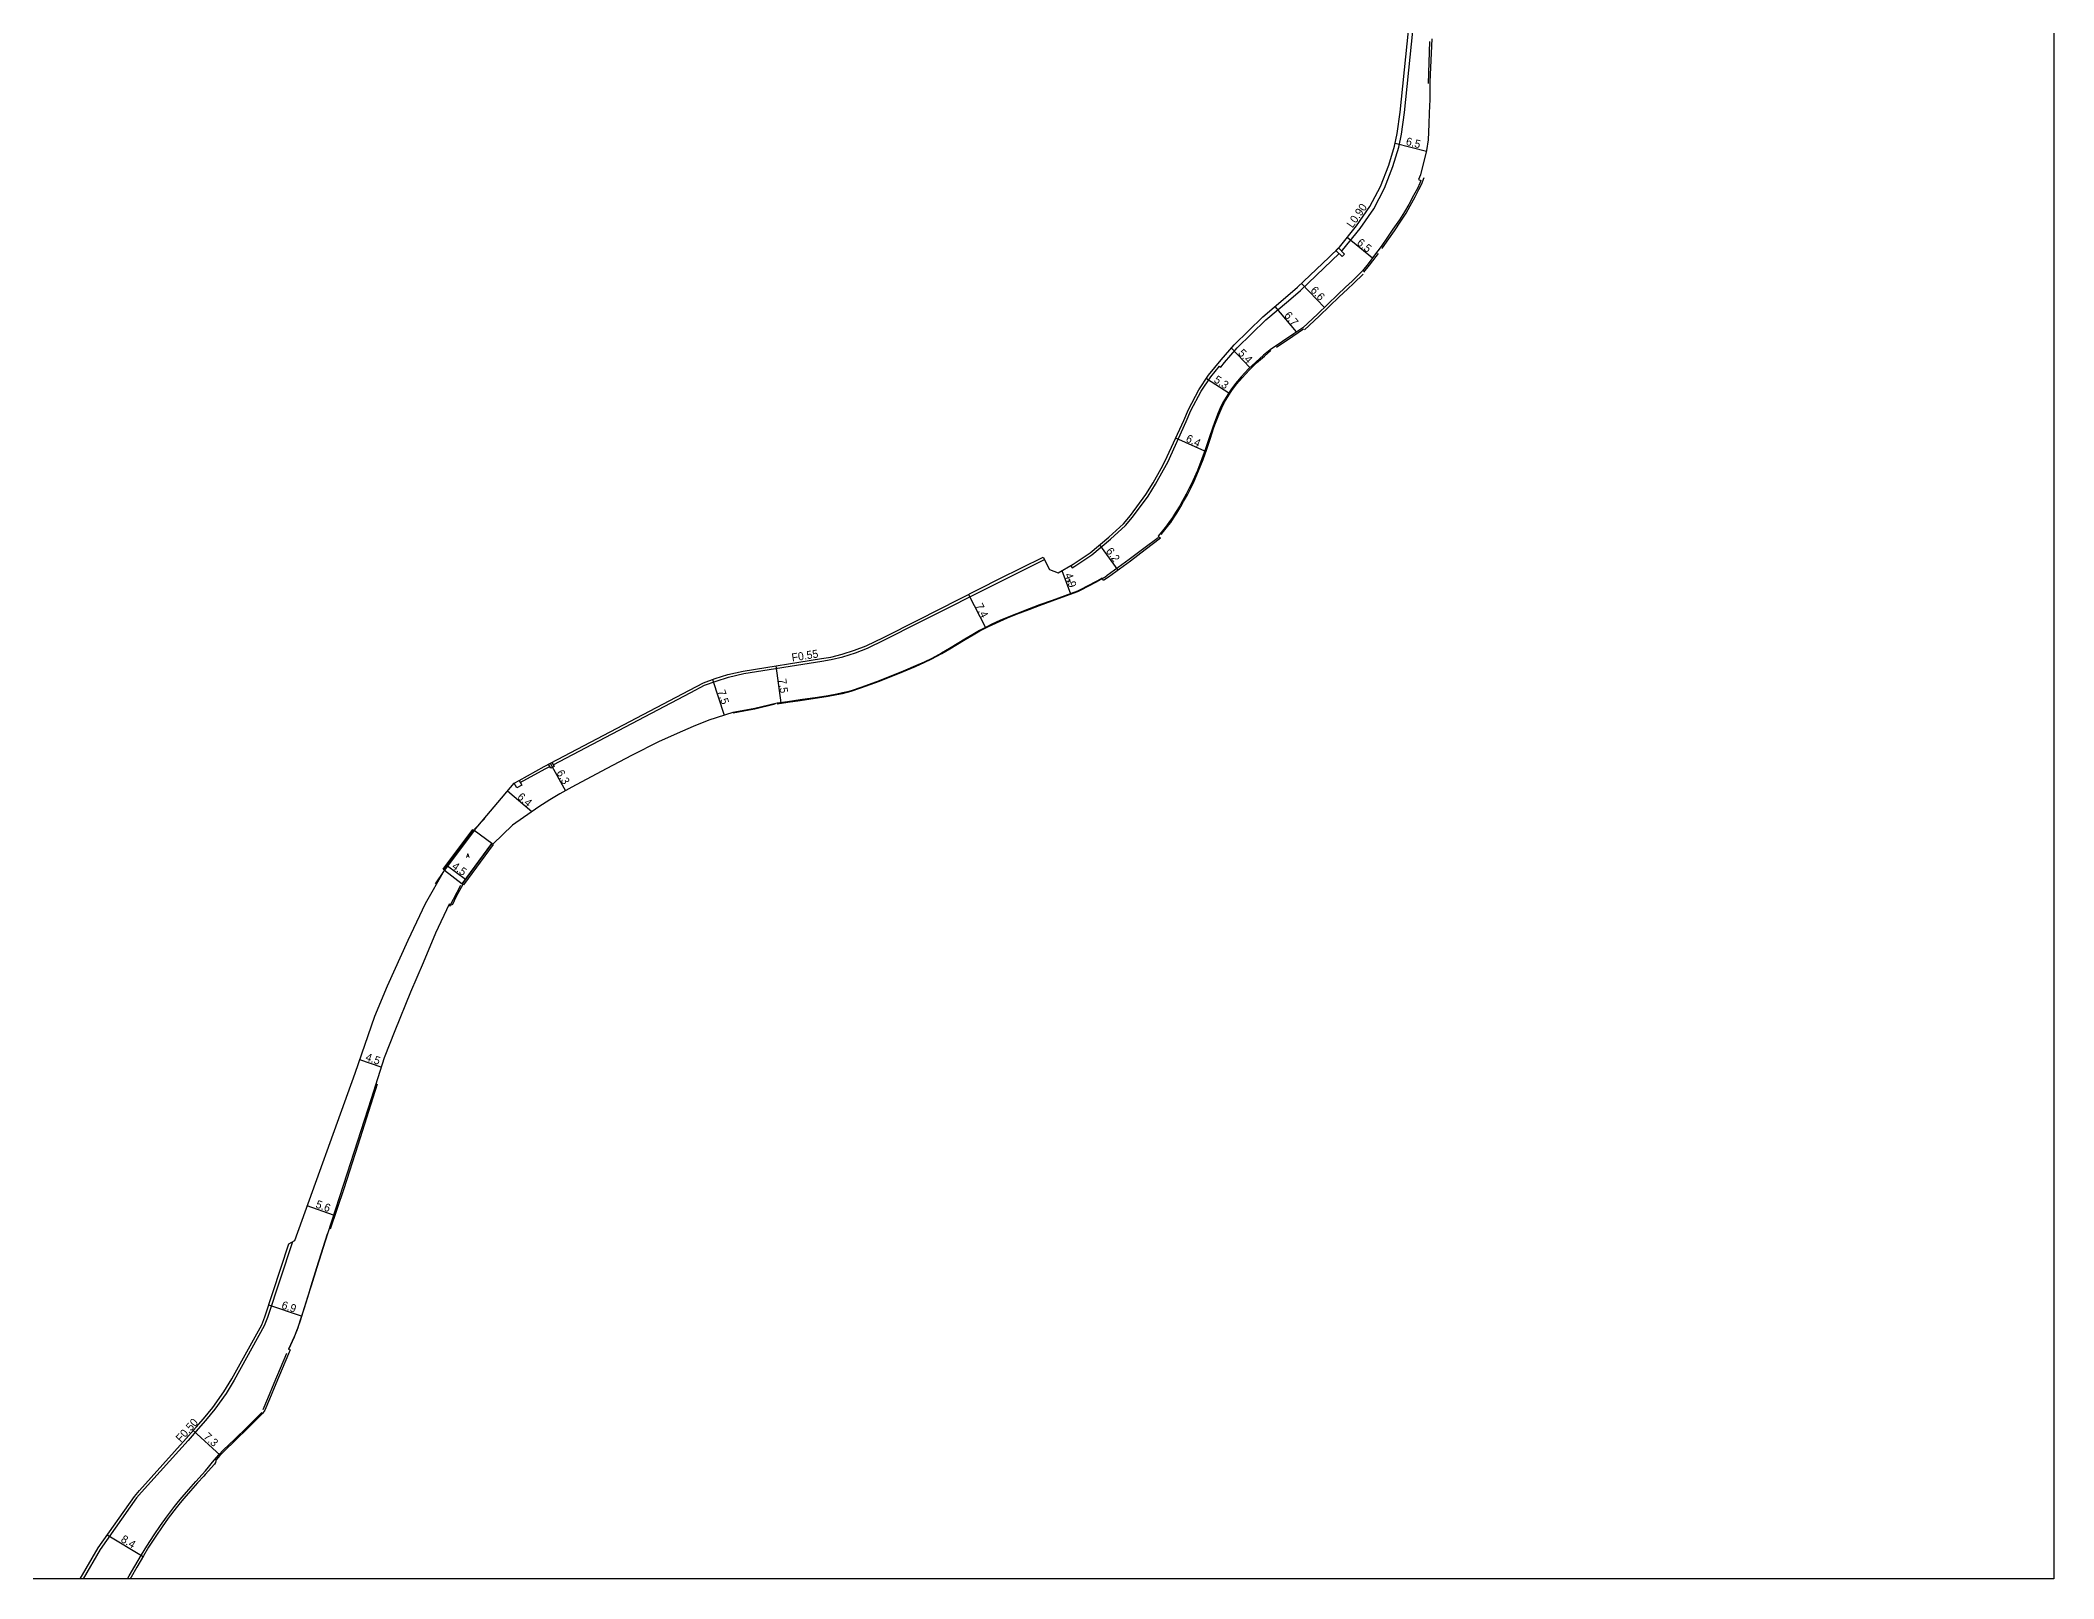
# Model space of a CAD drawing. Header units: metres. Extents: x -15200 to -14400, y -78000 to -76800.
# Drawn here: x -14802.7 to -14400, y -78000 to -77692.2 of the extents above; entities that cross this region are included whole.
import ezdxf

# ---------------------------------------------------------------- set-up
doc = ezdxf.new("R2010")
doc.units = ezdxf.units.M
doc.header["$LTSCALE"] = 2.5
for name, color, linetype in [('側溝・桝', 7, 'Continuous'), ('図郭', 7, 'Continuous'), ('幅員', 7, 'Continuous'), ('歩道・分離帯・安全施設', 7, 'Continuous'), ('舗装', 7, 'Continuous'), ('道路', 7, 'Continuous')]:
    doc.layers.add(name, color=color, linetype=linetype)
doc.styles.get("Standard").update_dxf_attribs({"font": ''})
doc.styles.add('YOKO_DECO', font='txt.shx', dxfattribs={"bigfont": 'extfont.shx'})
doc.styles.get('Standard').set_extended_font_data('@MS PGothic')

msp = doc.modelspace()

# ---------------------------------------------------------------- linework, layer by layer
at = {"layer": '側溝・桝'}
for points in [[(-14542.43, -77734.34), (-14542.24, -77734.15), (-14538.73, -77729.83), (-14536, -77725.88), (-14533.85, -77721.76), (-14532.16, -77717.45), (-14530.97, -77713.53), (-14530.43, -77710.93), (-14529.82, -77706.6), (-14528.43, -77692.95), (-14527.35, -77682.28), (-14525.74, -77666.43), (-14523.7, -77646.39), (-14523.17, -77640.21)], [(-14596.59, -77797.26), (-14596.32, -77797.72), (-14595.79, -77797.42), (-14592.38, -77795.14), (-14588.63, -77792.01), (-14585.65, -77789.26), (-14584.24, -77787.56), (-14581.11, -77783.35), (-14579.64, -77781.01), (-14578.03, -77778.11), (-14577.2, -77776.57), (-14573.5, -77768.46), (-14572.56, -77766.27), (-14570.5, -77762.39), (-14568.58, -77759.52), (-14566.85, -77757.38), (-14566.59, -77757.59), (-14565.84, -77756.67), (-14563.3, -77753.73), (-14557.56, -77748.12), (-14553.04, -77744.31), (-14550.67, -77742.23), (-14544.35, -77736.25), (-14542.94, -77734.85)], [(-14700.1, -77837.13), (-14672.59, -77822.66), (-14669.82, -77821.23), (-14667.52, -77820.39), (-14665.02, -77819.59), (-14662, -77818.89), (-14646.36, -77816.41), (-14644.49, -77816.09), (-14642.15, -77815.51), (-14639.64, -77814.71), (-14637.25, -77813.8), (-14633.82, -77812.13), (-14626.81, -77808.59), (-14610.52, -77800.37), (-14601.86, -77796.05)], [(-14706.68, -77840.69), (-14701.7, -77837.92), (-14700.79, -77837.45)], [(-14752.26, -77932.59), (-14757.25, -77947.74), (-14757.9, -77949.42), (-14763.92, -77960.24), (-14765.52, -77962.9), (-14767.74, -77966.04), (-14769.61, -77968.36), (-14771.11, -77970.03), (-14773.12, -77972.31), (-14782.44, -77982.65), (-14783.41, -77983.83), (-14790.69, -77994.12), (-14794.08, -78000)]]:
    msp.add_lwpolyline(points, dxfattribs=at)
for points in [[(-14541.83, -77734.93), (-14543.04, -77733.72), (-14543.55, -77734.23), (-14542.34, -77735.44)], [(-14700.6, -77837.82), (-14701.02, -77837.02), (-14700.35, -77836.66), (-14699.93, -77837.46)], [(-14706.4, -77841.18), (-14707.34, -77841.71), (-14707.87, -77840.78), (-14706.92, -77840.26)]]:
    msp.add_lwpolyline(points, close=True, dxfattribs=at)
at = {"layer": '図郭'}
msp.add_lwpolyline([(-15200, -77400), (-14400, -77400), (-14400, -78000), (-15200, -78000)], close=True, dxfattribs=at)
at = {"layer": '幅員'}
for points in [[(-14531.71, -77712.74), (-14525.45, -77714.32)], [(-14536.24, -77735.73), (-14541.32, -77731.63)], [(-14545.86, -77745.63), (-14550.42, -77740.8)], [(-14551.41, -77750.53), (-14555.72, -77745.43)], [(-14564.47, -77753.75), (-14560.74, -77757.64)], [(-14569.43, -77759.82), (-14564.98, -77762.7)], [(-14569.8, -77774.4), (-14575.6, -77771.75)], [(-14590.83, -77793.15), (-14587.15, -77798.2)], [(-14598.35, -77798.27), (-14596.66, -77802.9)], [(-14617.06, -77803.07), (-14613.67, -77809.68)], [(-14668.24, -77820.09), (-14665.93, -77827.21)], [(-14655.56, -77817.33), (-14654.55, -77824.71)], [(-14700.68, -77836.84), (-14697.66, -77842.35)], [(-14704.35, -77846.53), (-14709.24, -77842.39)], [(-14721.23, -77857.38), (-14717.65, -77860.02)], [(-14734.5, -77897.64), (-14738.76, -77896.15)], [(-14744.04, -77927.28), (-14749.28, -77925.38)], [(-14750.41, -77947.43), (-14756.98, -77945.26)], [(-14772.08, -77970.34), (-14766.67, -77975.28)], [(-14789.29, -77991.24), (-14782.09, -77995.52)]]:
    msp.add_lwpolyline(points, dxfattribs=at)
at = {"layer": '歩道・分離帯・安全施設'}
for points in [[(-14525.07, -77700.81), (-14524.77, -77692.44)], [(-14534.35, -77733.85), (-14534.22, -77733.68), (-14532.95, -77731.86), (-14531.84, -77730.26), (-14530.56, -77728.36), (-14529.53, -77726.74), (-14528.68, -77725.3), (-14527.7, -77723.52), (-14526.95, -77722.05), (-14526.47, -77720.99), (-14525.91, -77719.63)], [(-14537.96, -77738.58), (-14536.82, -77737.13), (-14535.5, -77735.43), (-14535.04, -77734.81)], [(-14549.84, -77750.07), (-14546.88, -77747.35), (-14544.83, -77745.34), (-14542.92, -77743.51), (-14541.27, -77741.95), (-14539.99, -77740.74), (-14538.1, -77738.93)], [(-14555.47, -77753.55), (-14552.15, -77751.34), (-14550.07, -77749.89)], [(-14578.51, -77791.06), (-14577.77, -77790.14), (-14577.23, -77789.47), (-14576.6, -77788.62), (-14576.06, -77787.81), (-14575.4, -77786.79), (-14574.58, -77785.43), (-14574.01, -77784.45), (-14573.27, -77783.12), (-14572.58, -77781.8), (-14571.92, -77780.39), (-14571.03, -77778.31), (-14570.12, -77776.02), (-14569.45, -77774.17), (-14568.7, -77771.97), (-14567.96, -77769.67), (-14567.62, -77768.75), (-14566.99, -77767.12), (-14566.39, -77765.7), (-14565.81, -77764.58), (-14564.97, -77763.15), (-14564.38, -77762.24), (-14563.41, -77761), (-14562.31, -77759.7), (-14560.83, -77758.08), (-14559.43, -77756.73), (-14557.84, -77755.35), (-14556.57, -77754.24)], [(-14655.32, -77824.91), (-14653.2, -77824.62), (-14650.71, -77824.24), (-14647.22, -77823.74), (-14645.08, -77823.4), (-14643.37, -77823.07), (-14642.22, -77822.84), (-14641.21, -77822.6), (-14640.49, -77822.41), (-14638.55, -77821.76), (-14634.85, -77820.42), (-14630.05, -77818.47), (-14627.61, -77817.44), (-14625.89, -77816.68), (-14624.34, -77815.92), (-14622.4, -77814.87), (-14620.76, -77813.92), (-14617.73, -77812.08), (-14616.12, -77811.13), (-14614.78, -77810.35), (-14613.17, -77809.52), (-14612.32, -77809.1), (-14610.71, -77808.37), (-14609.26, -77807.76), (-14607.42, -77807), (-14604.9, -77806.03), (-14602.81, -77805.24), (-14600.28, -77804.31), (-14595.19, -77802.45), (-14594.79, -77802.29), (-14594.53, -77802.15), (-14591.57, -77800.59), (-14590.48, -77799.99), (-14589.8, -77799.56), (-14589.31, -77799.22), (-14584.9, -77796.02), (-14581.98, -77793.79), (-14579.11, -77791.62)], [(-14655.72, -77825.02), (-14659.75, -77825.98), (-14661.95, -77826.39), (-14664.12, -77826.77)], [(-14713.78, -77847.86), (-14715.82, -77850.01)], [(-14721.9, -77858.18), (-14715.97, -77850.23)], [(-14722.01, -77858.47), (-14723.71, -77860.97)], [(-14720.79, -77865.44), (-14718.57, -77861.24)], [(-14744.62, -77929.98), (-14741.91, -77921.92), (-14739.08, -77913.18), (-14735.21, -77900.97)], [(-14752.97, -77954.07), (-14751.86, -77951.61), (-14751.34, -77950.35), (-14751.12, -77949.73), (-14750.68, -77948.41), (-14749.85, -77945.79), (-14749.17, -77943.65), (-14748.48, -77941.42), (-14747.35, -77937.7), (-14745.21, -77930.97)], [(-14758.1, -77966.16), (-14757.17, -77963.92), (-14755.9, -77960.88), (-14753.35, -77954.83)], [(-14785.22, -78000), (-14784.9, -77999.44), (-14783.75, -77997.46), (-14782.41, -77995.19), (-14781.37, -77993.47), (-14779.93, -77991.23), (-14778.66, -77989.33), (-14777.43, -77987.65), (-14775.84, -77985.56), (-14775.04, -77984.56), (-14774.3, -77983.66), (-14772.99, -77982.12), (-14771.57, -77980.55), (-14770.3, -77979.15), (-14769.63, -77978.42), (-14769.04, -77977.69), (-14768.22, -77976.65), (-14767.42, -77975.72), (-14766.95, -77975.18), (-14766.01, -77974.22), (-14763.86, -77972.14), (-14761.25, -77969.58), (-14758.38, -77966.76)]]:
    msp.add_lwpolyline(points, dxfattribs=at)
at = {"layer": '舗装'}
for points in [[(-14712.37, -77852.86), (-14715.9, -77850.25)], [(-14721.86, -77858.23), (-14718.33, -77860.95)]]:
    msp.add_lwpolyline(points, dxfattribs=at)
at = {"layer": '道路'}
for points in [[(-14794.68, -78000), (-14791.13, -77993.84), (-14783.82, -77983.52), (-14782.84, -77982.31), (-14773.51, -77971.96), (-14771.5, -77969.68), (-14770, -77968.02), (-14768.16, -77965.73), (-14765.96, -77962.61), (-14764.37, -77959.97), (-14758.38, -77949.2), (-14757.74, -77947.57), (-14752.94, -77933), (-14751.78, -77932.31), (-14739.7, -77898.84), (-14735.74, -77887.45), (-14733.23, -77881.34), (-14729.13, -77872.22), (-14725.62, -77864.91), (-14721.86, -77858.23), (-14715.9, -77850.25), (-14707.87, -77840.78), (-14706.92, -77840.26), (-14701.93, -77837.49), (-14672.84, -77822.19), (-14670.03, -77820.75), (-14667.7, -77819.89), (-14665.16, -77819.07), (-14662.1, -77818.37), (-14646.45, -77815.89), (-14644.6, -77815.57), (-14642.3, -77814.99), (-14639.81, -77814.21), (-14637.47, -77813.31), (-14634.06, -77811.66), (-14627.05, -77808.12), (-14610.76, -77799.89), (-14602.1, -77795.58), (-14600.87, -77798.04), (-14599.13, -77798.71), (-14596.08, -77796.96), (-14592.7, -77794.71), (-14588.98, -77791.61), (-14586.04, -77788.89), (-14584.67, -77787.23), (-14581.55, -77783.05), (-14580.11, -77780.74), (-14578.51, -77777.85), (-14577.69, -77776.33), (-14573.99, -77768.24), (-14573.05, -77766.04), (-14570.97, -77762.11), (-14569.02, -77759.2), (-14566.51, -77756.11), (-14563.93, -77753.13), (-14558.14, -77747.48), (-14553.61, -77743.65), (-14551.25, -77741.58), (-14544.95, -77735.63), (-14542.86, -77733.53), (-14539.44, -77729.3), (-14536.76, -77725.43), (-14534.66, -77721.4), (-14532.99, -77717.16), (-14531.83, -77713.32), (-14531.3, -77710.79), (-14530.71, -77706.53), (-14529.31, -77692.86), (-14528.23, -77682.19)], [(-14524.38, -77691.87), (-14524.78, -77700.51), (-14524.78, -77704), (-14524.88, -77706.71), (-14524.96, -77708.93), (-14525.14, -77712.11), (-14525.42, -77714.22)], [(-14525.42, -77714.22), (-14526.65, -77719.08), (-14527.02, -77720.04)], [(-14527.02, -77720.04), (-14526.58, -77720.22), (-14526.78, -77720.73), (-14527.26, -77721.79), (-14528.01, -77723.25), (-14528.99, -77725.04), (-14529.84, -77726.47), (-14530.87, -77728.1), (-14532.15, -77729.99), (-14533.26, -77731.59), (-14534.53, -77733.41), (-14535.81, -77735.17), (-14537.13, -77736.87), (-14538.27, -77738.31), (-14540.33, -77740.36), (-14541.62, -77741.57), (-14543.27, -77743.13), (-14545.18, -77744.96), (-14547.23, -77746.97), (-14550.19, -77749.69), (-14551.98, -77750.92), (-14556.72, -77754.11), (-14558.01, -77755.15), (-14559.6, -77756.55), (-14561.01, -77757.9), (-14562.5, -77759.53), (-14563.61, -77760.84), (-14564.59, -77762.09), (-14565.19, -77763.02), (-14566.04, -77764.45), (-14566.62, -77765.59), (-14567.23, -77767.03), (-14567.85, -77768.66), (-14568.2, -77769.59), (-14568.95, -77771.89), (-14569.69, -77774.09), (-14570.36, -77775.93), (-14571.26, -77778.22), (-14572.15, -77780.29), (-14572.81, -77781.68), (-14573.5, -77783), (-14574.23, -77784.33), (-14574.8, -77785.3), (-14575.62, -77786.65), (-14576.27, -77787.67), (-14576.81, -77788.47), (-14577.43, -77789.32), (-14577.97, -77789.98), (-14579.11, -77791.39), (-14578.61, -77791.8), (-14581.71, -77794.14), (-14584.64, -77796.37), (-14589.05, -77799.58), (-14589.56, -77799.93), (-14590.05, -77800.24), (-14590.33, -77799.8), (-14590.52, -77799.92), (-14591.61, -77800.51), (-14594.57, -77802.07), (-14594.83, -77802.21), (-14595.22, -77802.37), (-14600.31, -77804.23), (-14602.84, -77805.15), (-14604.93, -77805.95), (-14607.45, -77806.92), (-14609.3, -77807.68), (-14610.75, -77808.29), (-14612.36, -77809.02), (-14613.21, -77809.44), (-14614.82, -77810.27), (-14616.16, -77811.05), (-14617.78, -77812.01), (-14620.81, -77813.84), (-14622.45, -77814.79), (-14624.38, -77815.84), (-14625.92, -77816.6), (-14627.65, -77817.36), (-14630.08, -77818.39), (-14634.88, -77820.33), (-14638.58, -77821.68), (-14640.51, -77822.33), (-14641.23, -77822.52), (-14642.24, -77822.75), (-14643.39, -77822.99), (-14645.1, -77823.32), (-14647.23, -77823.65), (-14650.72, -77824.15), (-14653.21, -77824.53), (-14655.33, -77824.82), (-14659.78, -77825.84), (-14661.97, -77826.25), (-14664.15, -77826.64), (-14668.94, -77828.19), (-14672.08, -77829.44), (-14675.33, -77830.84), (-14679.03, -77832.53), (-14684.29, -77835.24), (-14689.49, -77837.93), (-14696.35, -77841.63), (-14698.74, -77842.94), (-14700.75, -77844.13), (-14702.97, -77845.56), (-14708.21, -77849.23), (-14712.15, -77853.02), (-14712.37, -77852.86), (-14718.33, -77860.95), (-14718.16, -77861.07), (-14719.48, -77863.47), (-14720.27, -77865.22), (-14720.89, -77864.99), (-14723.6, -77870.85), (-14726.08, -77876.73), (-14728.61, -77882.63), (-14731.75, -77890.39), (-14733.88, -77895.74), (-14736.53, -77903.95), (-14741.27, -77918.83), (-14745.24, -77930.96), (-14747.39, -77937.69), (-14748.51, -77941.41), (-14749.21, -77943.64), (-14749.88, -77945.78), (-14750.71, -77948.4), (-14751.15, -77949.72), (-14751.37, -77950.34), (-14751.89, -77951.6), (-14753, -77954.06), (-14752.7, -77954.19), (-14753.03, -77954.97), (-14755.57, -77961.02), (-14756.84, -77964.06), (-14757.77, -77966.3), (-14758.2, -77966.94), (-14761.07, -77969.77), (-14763.68, -77972.33), (-14765.82, -77974.41), (-14766.75, -77975.36), (-14767.59, -77976.28), (-14767.58, -77976.43), (-14767.63, -77976.76), (-14767.81, -77977.06), (-14769.69, -77979.13), (-14769.98, -77979.45), (-14771.24, -77980.84), (-14772.65, -77982.41), (-14773.96, -77983.94), (-14774.69, -77984.84), (-14775.49, -77985.84), (-14777.08, -77987.91), (-14778.29, -77989.58), (-14779.56, -77991.47), (-14781, -77993.7), (-14782.03, -77995.41), (-14783.37, -77997.68), (-14784.52, -77999.66), (-14784.71, -78000)]]:
    msp.add_lwpolyline(points, dxfattribs=at)
for points in [[(-14722.11, -77858.04), (-14716.16, -77850.06), (-14715.9, -77850.25), (-14721.86, -77858.23)], [(-14715.9, -77850.25), (-14721.86, -77858.23), (-14718.33, -77860.95), (-14712.37, -77852.86)], [(-14718.33, -77860.95), (-14712.37, -77852.86), (-14712.07, -77853.08), (-14718.03, -77861.16)]]:
    msp.add_lwpolyline(points, close=True, dxfattribs=at)

# ---------------------------------------------------------------- texts
at = {"layer": '側溝・桝'}
for s, rotation, p in [('L0.90', 55, (-14540.24, -77729.84)), ('F0.55', 9, (-14652.28, -77816.48)), ('F0.50', 48, (-14774.56, -77972.8))]:
    msp.add_text(s, height=1.6, rotation=rotation, dxfattribs=at).set_placement(p)
at = {"layer": '幅員'}
for s, rotation, p in [('6.5', 346, (-14529.67, -77713.09)), ('6.5', 321, (-14539.5, -77732.91)), ('6.6', 313, (-14548.76, -77742.29)), ('6.7', 310, (-14554, -77747.27)), ('5.4', 314, (-14563.23, -77754.87)), ('5.3', 327, (-14568.11, -77760.46)), ('6.4', 335, (-14573.71, -77772.39)), ('6.2', 306, (-14589.65, -77794.39)), ('4.9', 290, (-14597.85, -77799.1)), ('7.4', 297, (-14615.72, -77805.32)), ('7.5', 278, (-14655.08, -77820.01)), ('7.5', 288, (-14667.28, -77822.43)), ('6.3', 299, (-14699.5, -77838.69)), ('6.4', 320, (-14707.4, -77843.79)), ('4.5', 324, (-14720.49, -77857.74)), ('4.5', 341, (-14737.76, -77896.26)), ('5.6', 340, (-14747.73, -77925.68)), ('6.9', 342, (-14754.56, -77945.89)), ('7.3', 318, (-14770.14, -77971.76)), ('8.4', 329, (-14786.71, -77992.51))]:
    msp.add_text(s, height=1.6, rotation=rotation, dxfattribs=at).set_placement(p)
at = {"layer": '舗装', "style": 'YOKO_DECO'}
for p in [(-14597.16, -77800.67, 794.17), (-14717.45, -77855.65, 779.58)]:
    msp.add_text('A', height=0.75, dxfattribs=at).set_placement(p)

doc.saveas('drawing.dxf')
